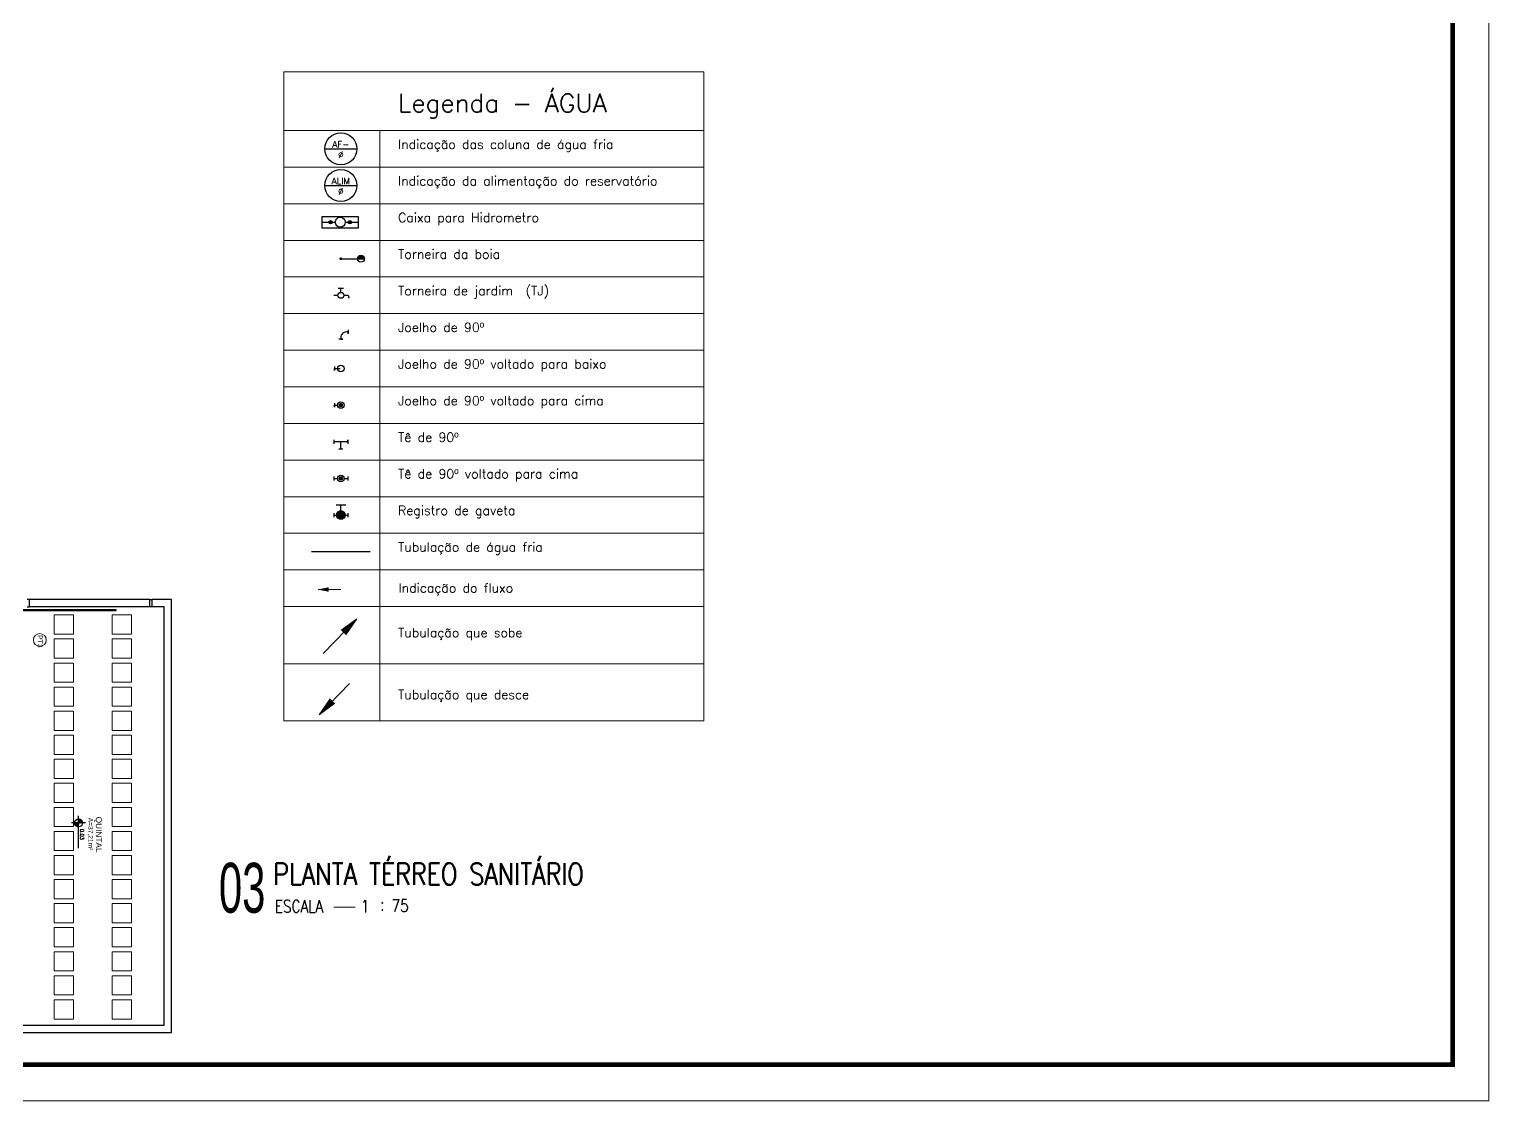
# Model space of a CAD drawing. Header units: millimetres. Extents: x 1345 to 2117, y 1214 to 1365.
# Drawn here: x 1640.81 to 1671.15, y 1251.79 to 1274.06 of the extents above; entities that cross this region are included whole.
import ezdxf
from ezdxf.enums import TextEntityAlignment as Align

# ---------------------------------------------------------------- set-up
doc = ezdxf.new("R2010")
doc.units = ezdxf.units.MM
doc.header["$LTSCALE"] = 0.5
for name, color, linetype in [('02', 2, 'Continuous'), ('08', 8, 'Continuous'), ('CERÂMICA', 8, 'Continuous'), ('PISO', 8, 'Continuous'), ('PORTAS', 3, 'Continuous'), ('TEXTO2', 3, 'Continuous'), ('TUBULAÇÃO_HIDRÁULICA', 5, 'Continuous'), ('TXT_0', 7, 'Continuous'), ('TXT_2', 6, 'Continuous')]:
    doc.layers.add(name, color=color, linetype=linetype)
for name, color, linetype, lineweight in [('E-TXT-G', 3, 'Continuous', 30), ('E-TXT-W', 7, 'Continuous', 15), ('E-TXT-Y', 2, 'Continuous', 40)]:
    doc.layers.add(name, color=color, linetype=linetype, lineweight=lineweight)
doc.styles.add('ADITIVOCAD', font='ROMANS.shx')
doc.styles.add('REG140', font='romans.shx', dxfattribs={"width": 0.8, "height": 0.35})
doc.styles.add('REG80', font='romans.shx', dxfattribs={"width": 0.8, "height": 0.1})
doc.styles.add('SANSSERIF', font='sas_____.pfb', dxfattribs={"height": 1})
doc.styles.add('SANSSERIF2', font='sanssb__.ttf', dxfattribs={"width": 0.8})
doc.styles.get("Standard").update_dxf_attribs({"font": 'arial.ttf'})

# ---------------------------------------------------------------- blocks, each defined once
blk = doc.blocks.new('Adh_Afn')
blk.add_line((-0.25, 0), (0.25, 0))
blk.add_circle((0, 0), 0.25)
at = {"flags": 8}
for tag, p in [('$AF', (0, 0.07)), ('$DIAM', (0, -0.091))]:
    blk.add_attdef(tag, text='', height=0.1, dxfattribs=at).set_placement(p, align=Align.MIDDLE)
blk = doc.blocks.new('ADH_HIDROM2')
h = blk.add_hatch(color=256)
edge = h.paths.add_edge_path()
edge.add_arc((-0.112, -0.001), 0.0185, 0, 360)
h = blk.add_hatch(color=256)
edge = h.paths.add_edge_path()
edge.add_arc((0.098, -0.001), 0.0185, 0, 360)
for p, q in [((-0.207, -0.001), (-0.061, -0.001)), ((0.047, -0.001), (0.193, -0.001))]:
    blk.add_line(p, q)
blk.add_lwpolyline([(-0.207, -0.061), (0.193, -0.061), (0.193, 0.059), (-0.207, 0.059)], close=True)
for centre, radius in [((-0.112, -0.001), 0.0185), ((-0.007, -0.001), 0.0539), ((0.098, -0.001), 0.0185)]:
    blk.add_circle(centre, radius)
blk = doc.blocks.new('ADH_TOR_BOIA')
for points in [[(-0.01, 0, 1), (0.01, 0, 1)], [(0.181, 0), (0.256, 0, 1)]]:
    blk.add_hatch(color=256).paths.add_polyline_path(points)
blk.add_line((0.01, 0), (0.256, 0))
for centre, radius in [((0, 0), 0.0103), ((0.219, 0), 0.0375)]:
    blk.add_circle(centre, radius)
blk = doc.blocks.new('ADH_TOR_PRE')
for p, q in [((-0.028, 0.078), (0.028, 0.078)), ((0, 0.032), (0, 0.078)), ((-0.078, 0), (-0.032, 0)), ((0.032, 0), (0.067, 0)), ((0.088, -0.022), (0.088, -0.032))]:
    blk.add_line(p, q)
blk.add_circle((0, 0), 0.0323)
blk.add_arc((0.067, -0.022), 0.0217, 359.6876, 88.1133)
blk = doc.blocks.new('Adh_cx_j90')
blk.add_lwpolyline([(0.078, 0.0225), (0.078, -0.0225), (0.078, 0), (0.06, 0, 0.4142136), (0, -0.06), (0, -0.078), (0.0225, -0.078), (-0.0225, -0.078)], format="xyb")
blk = doc.blocks.new('Adh_cx_j90b')
blk.add_lwpolyline([(-0.068, 0.022), (-0.068, -0.022), (-0.068, 0), (-0.006, 0)])
blk.add_circle((0, 0), 0.0359)
blk = doc.blocks.new('Adh_cx_j90c')
h = blk.add_hatch()
h.set_pattern_fill('_U', color=256, scale=0.003, angle=45, style=0, double=1)
h.set_pattern_definition([(45, (-6.0733674, -5.0413484), (-0.0021213203, 0.0021213203), []), (135, (-6.0733674, -5.0413484), (-0.0021213203, -0.0021213203), [])])
h.paths.add_polyline_path([(-0.017, 0, 1), (0.017, 0, 1)])
blk.add_lwpolyline([(-0.068, 0.022), (-0.068, -0.023), (-0.068, 0), (-0.036, 0)])
for radius in [0.0359, 0.017]:
    blk.add_circle((0, 0), radius)
blk = doc.blocks.new('Adh_cx_te90')
for p, q in [((-0.075, -0.0225), (-0.075, 0.0225)), ((0.075, 0), (-0.075, 0)), ((0, -0.075), (0, 0)), ((0.075, 0), (0.075, 0.0225)), ((0.075, 0.0225), (0.075, -0.0225)), ((-0.0225, -0.075), (0.0225, -0.075))]:
    blk.add_line(p, q)
blk = doc.blocks.new('Adh_cx_te90c')
h = blk.add_hatch()
h.set_pattern_fill('_U', color=256, scale=0.002, angle=45, style=0, double=1)
h.set_pattern_definition([(45, (-6.4294139, -5.0577083), (-0.00141421356, 0.00141421356), []), (135, (-6.4294139, -5.0577083), (-0.00141421356, -0.00141421356), [])])
h.paths.add_polyline_path([(-0.017, 0, 1), (0.017, 0, 1)])
for p, q in [((-0.078, 0.022), (-0.078, -0.022)), ((0.078, -0.022), (0.078, 0.022)), ((-0.078, 0), (-0.036, 0)), ((0.036, 0), (0.078, 0))]:
    blk.add_line(p, q)
for radius in [0.0359, 0.017]:
    blk.add_circle((0, 0), radius)
blk = doc.blocks.new('Adh_acs_rg')
h = blk.add_hatch()
h.set_pattern_fill('_U', color=256, scale=0.002, angle=45, style=0, double=1)
h.set_pattern_definition([(45, (-7.4131718, -5.1711377), (-0.00141421356, 0.00141421356), []), (135, (-7.4131718, -5.1711377), (-0.00141421356, -0.00141421356), [])])
h.paths.add_polyline_path([(-0.046, 0, 1), (0.046, 0, 1)])
for p, q in [((-0.078, 0.022), (-0.078, -0.022)), ((0.053, 0.108), (-0.053, 0.108)), ((0, 0.046), (0, 0.108)), ((0.078, -0.022), (0.078, 0.022)), ((-0.078, 0), (-0.046, 0)), ((0.046, 0), (0.078, 0))]:
    blk.add_line(p, q)
blk.add_circle((0, 0), 0.046)
blk = doc.blocks.new('Adhs_RefTbl')
at = {"color": 0, "linetype": 'ByBlock', "ltscale": 0.5}
blk.add_line((-0.321, 0), (0.321, 0), dxfattribs=at)
blk = doc.blocks.new('IND_DES')
at = {"layer": 'E-TXT-W'}
blk.add_line((0.027, -0.243), (0.198, -0.243), dxfattribs=at)
at = {"layer": 'E-TXT-G', "style": 'REG80', "width": 0.8}
for s, p in [('ESCALA', (-0.446, -0.286)), ('1', (0.243, -0.286)), (':', (0.399, -0.271))]:
    blk.add_text(s, height=0.1, dxfattribs=at).set_placement(p)
blk.add_attdef('ESCALA', (0.49, -0.281), '', height=0.1, dxfattribs=at)
at = {"layer": 'E-TXT-W', "style": 'SANSSERIF2', "width": 0.6}
blk.add_attdef('00', text='', height=0.4, dxfattribs=at).set_placement((-0.708, -0.288), align=Align.CENTER)
at = {"layer": 'E-TXT-Y', "style": 'REG140', "width": 0.8}
for tag, p in [('PROJETO', (-0.456, 0.183)), ('DESENHO', (-0.458, -0.066))]:
    blk.add_attdef(tag, p, '', height=0.175, dxfattribs=at)
blk = doc.blocks.new('Adc_nivelpl')
h = blk.add_hatch()
h.set_pattern_fill('_U', color=256, scale=0.005, angle=45, style=0, double=1)
h.set_pattern_definition([(45, (-5.8772514, -3.5161936), (-0.003535534, 0.003535534), []), (135, (-5.8772514, -3.5161936), (-0.003535534, -0.003535534), [])])
h.paths.add_polyline_path([(0.195, -0.087, 0.414214), (0.087, -0.195), (0.195, -0.195)])
h.paths.add_polyline_path([(0.195, -0.195), (0.195, -0.304, 0.414214), (0.304, -0.195)])
for p, q in [((0.195, 0), (0.195, -0.391)), ((0.896, -0.195), (0, -0.195))]:
    blk.add_line(p, q)
blk.add_circle((0.195, -0.195), 0.109)
at = {"flags": 8}
blk.add_attdef('NIVEL', (0.364, -0.15), '', height=0.1, dxfattribs=at)

msp = doc.modelspace()

# ---------------------------------------------------------------- hatches: boundary and pattern name
at = {"layer": 'CERÂMICA', "lineweight": 18}
h = msp.add_hatch(color=256, dxfattribs=at)
h.paths.add_polyline_path([(1647.619, 1261.809), (1647.34, 1261.52), (1647.389, 1261.473)])
h.paths.add_polyline_path([(1647.291, 1261.568), (1647.34, 1261.52), (1647.619, 1261.809)])
h = msp.add_hatch(color=256, dxfattribs=at)
h.paths.add_polyline_path([(1646.833, 1259.81), (1647.112, 1260.099), (1647.16, 1260.052)])
h.paths.add_polyline_path([(1647.063, 1260.147), (1647.112, 1260.099), (1646.833, 1259.81)])

# ---------------------------------------------------------------- linework, layer by layer
at = {"lineweight": 18}
for p, q in [((1646.098, 1273.174), (1654.831, 1273.174)), ((1646.098, 1259.683), (1646.098, 1273.174)), ((1654.831, 1259.683), (1654.831, 1273.174)), ((1646.098, 1271.956), (1654.831, 1271.956)), ((1648.096, 1259.683), (1648.096, 1271.956)), ((1646.098, 1271.195), (1654.831, 1271.195)), ((1646.098, 1270.434), (1654.831, 1270.434)), ((1646.098, 1269.673), (1654.831, 1269.673)), ((1646.098, 1268.912), (1654.831, 1268.912)), ((1646.098, 1268.151), (1654.831, 1268.151)), ((1646.098, 1267.389), (1654.831, 1267.389)), ((1646.098, 1266.628), (1654.831, 1266.628)), ((1646.098, 1265.867), (1654.831, 1265.867)), ((1646.098, 1265.106), (1654.831, 1265.106)), ((1646.098, 1264.345), (1654.831, 1264.345)), ((1646.098, 1263.584), (1654.831, 1263.584)), ((1646.098, 1262.822), (1654.831, 1262.822)), ((1647.285, 1262.416), (1646.812, 1262.416)), ((1646.098, 1262.061), (1654.831, 1262.061)), ((1646.92, 1261.085, 0.346), (1647.619, 1261.809, 0.346)), ((1647.619, 1261.809, 0.346), (1647.291, 1261.568, 0.346)), ((1647.619, 1261.809, 0.346), (1647.389, 1261.473, 0.346)), ((1646.098, 1260.872), (1654.831, 1260.872)), ((1646.833, 1259.81, 0.346), (1647.465, 1260.464, 0.346)), ((1646.833, 1259.81, 0.346), (1647.063, 1260.147, 0.346)), ((1646.833, 1259.81, 0.346), (1647.16, 1260.052, 0.346)), ((1646.098, 1259.683), (1654.831, 1259.683))]:
    msp.add_line(p, q, dxfattribs=at)
for p, q in [((1643.314, 1262.209), (1640.814, 1262.209)), ((1643.314, 1262.059), (1640.814, 1262.059))]:
    msp.add_line(p, q)
msp.add_solid([(1646.812, 1262.416), (1647.036, 1262.464), (1647.036, 1262.369)], dxfattribs=at)
at = {"layer": '02', "lineweight": 18}
msp.add_lwpolyline([(1609.945, 1251.788), (1671.145, 1251.788), (1671.145, 1296.338), (1609.945, 1296.338)], close=True, dxfattribs=at)
at = {"layer": '02', "lineweight": 18, "const_width": 0.1}
msp.add_lwpolyline([(1610.695, 1252.538), (1670.395, 1252.538), (1670.395, 1295.588), (1610.695, 1295.588)], close=True, dxfattribs=at)
at = {"layer": '08', "lineweight": 30}
for p, q in [((1643.764, 1262.209), (1643.364, 1262.209)), ((1643.614, 1262.059), (1643.364, 1262.059)), ((1643.614, 1253.359), (1643.614, 1262.059)), ((1643.764, 1253.209), (1643.764, 1262.209)), ((1615.764, 1253.209), (1643.764, 1253.209))]:
    msp.add_line(p, q, dxfattribs=at)
at = {"layer": '08'}
msp.add_line((1643.364, 1262.059), (1643.364, 1262.209), dxfattribs=at)
at = {"layer": '08', "lineweight": 15}
for points in [[(1641.329, 1261.888), (1641.329, 1261.488), (1641.729, 1261.488), (1641.729, 1261.888)], [(1642.936, 1261.888), (1642.936, 1261.488), (1642.536, 1261.488), (1642.536, 1261.888)], [(1641.329, 1261.388), (1641.329, 1260.988), (1641.729, 1260.988), (1641.729, 1261.388)], [(1642.936, 1261.388), (1642.936, 1260.988), (1642.536, 1260.988), (1642.536, 1261.388)], [(1641.329, 1260.888), (1641.329, 1260.488), (1641.729, 1260.488), (1641.729, 1260.888)], [(1642.936, 1260.888), (1642.936, 1260.488), (1642.536, 1260.488), (1642.536, 1260.888)], [(1641.329, 1260.388), (1641.329, 1259.988), (1641.729, 1259.988), (1641.729, 1260.388)], [(1642.936, 1260.388), (1642.936, 1259.988), (1642.536, 1259.988), (1642.536, 1260.388)], [(1641.329, 1259.888), (1641.329, 1259.488), (1641.729, 1259.488), (1641.729, 1259.888)], [(1642.936, 1259.888), (1642.936, 1259.488), (1642.536, 1259.488), (1642.536, 1259.888)], [(1641.329, 1259.388), (1641.329, 1258.988), (1641.729, 1258.988), (1641.729, 1259.388)], [(1642.936, 1259.388), (1642.936, 1258.988), (1642.536, 1258.988), (1642.536, 1259.388)], [(1641.329, 1258.888), (1641.329, 1258.488), (1641.729, 1258.488), (1641.729, 1258.888)], [(1642.936, 1258.888), (1642.936, 1258.488), (1642.536, 1258.488), (1642.536, 1258.888)], [(1641.329, 1258.388), (1641.329, 1257.988), (1641.729, 1257.988), (1641.729, 1258.388)], [(1642.936, 1258.388), (1642.936, 1257.988), (1642.536, 1257.988), (1642.536, 1258.388)], [(1641.329, 1257.888), (1641.329, 1257.488), (1641.729, 1257.488), (1641.729, 1257.888)], [(1642.936, 1257.888), (1642.936, 1257.488), (1642.536, 1257.488), (1642.536, 1257.888)], [(1641.329, 1257.388), (1641.329, 1256.988), (1641.729, 1256.988), (1641.729, 1257.388)], [(1642.936, 1257.388), (1642.936, 1256.988), (1642.536, 1256.988), (1642.536, 1257.388)], [(1641.329, 1256.888), (1641.329, 1256.488), (1641.729, 1256.488), (1641.729, 1256.888)], [(1642.936, 1256.888), (1642.936, 1256.488), (1642.536, 1256.488), (1642.536, 1256.888)], [(1641.329, 1256.388), (1641.329, 1255.988), (1641.729, 1255.988), (1641.729, 1256.388)], [(1642.936, 1256.388), (1642.936, 1255.988), (1642.536, 1255.988), (1642.536, 1256.388)], [(1641.329, 1255.888), (1641.329, 1255.488), (1641.729, 1255.488), (1641.729, 1255.888)], [(1642.936, 1255.888), (1642.936, 1255.488), (1642.536, 1255.488), (1642.536, 1255.888)], [(1641.329, 1255.388), (1641.329, 1254.988), (1641.729, 1254.988), (1641.729, 1255.388)], [(1642.936, 1255.388), (1642.936, 1254.988), (1642.536, 1254.988), (1642.536, 1255.388)], [(1641.329, 1254.888), (1641.329, 1254.488), (1641.729, 1254.488), (1641.729, 1254.888)], [(1642.936, 1254.888), (1642.936, 1254.488), (1642.536, 1254.488), (1642.536, 1254.888)], [(1641.329, 1254.388), (1641.329, 1253.988), (1641.729, 1253.988), (1641.729, 1254.388)], [(1642.936, 1254.388), (1642.936, 1253.988), (1642.536, 1253.988), (1642.536, 1254.388)], [(1641.329, 1253.888), (1641.329, 1253.488), (1641.729, 1253.488), (1641.729, 1253.888)], [(1642.936, 1253.888), (1642.936, 1253.488), (1642.536, 1253.488), (1642.536, 1253.888)]]:
    msp.add_lwpolyline(points, close=True, dxfattribs=at)
at = {"layer": '08', "lineweight": 30}
msp.add_lwpolyline([(1637.064, 1253.359), (1643.614, 1253.359)], dxfattribs=at)
at = {"layer": 'PISO', "lineweight": 15}
msp.add_circle((1641.03, 1261.368), 0.133, dxfattribs=at)
at = {"layer": 'PORTAS'}
msp.add_lwpolyline([(1642.611, 1261.972), (1640.111, 1261.972), (1640.111, 1262.002), (1642.611, 1262.002)], close=True, dxfattribs=at)
for points in [[(1640.764, 1262.059), (1640.814, 1262.059), (1640.814, 1262.209), (1640.764, 1262.209)], [(1643.364, 1262.059), (1643.314, 1262.059), (1643.314, 1262.209), (1643.364, 1262.209)]]:
    msp.add_lwpolyline(points, dxfattribs=at)

# ---------------------------------------------------------------- block references
at = {"lineweight": 18}
ref = msp.add_blockref('Adh_Afn', (1647.287, 1271.576), dxfattribs=dict(at, xscale=1.332039147057223, yscale=1.332039147057223, zscale=1.332039147057223))
ref.add_attrib('$AF', 'AF-', dxfattribs={"height": 0.1332, "style": 'ADITIVOCAD', "flags": 8}).set_placement((1647.287, 1271.669), align=Align.MIDDLE)
ref.add_attrib('$DIAM', '%%C', dxfattribs={"height": 0.1332, "style": 'ADITIVOCAD', "flags": 8}).set_placement((1647.287, 1271.455), align=Align.MIDDLE)
ref = msp.add_blockref('Adh_Afn', (1647.287, 1270.815), dxfattribs=dict(at, xscale=1.332039147057223, yscale=1.332039147057223, zscale=1.332039147057223))
ref.add_attrib('$AF', 'ALIM', dxfattribs={"height": 0.1332, "style": 'ADITIVOCAD', "flags": 8}).set_placement((1647.287, 1270.908), align=Align.MIDDLE)
ref.add_attrib('$DIAM', '%%C', dxfattribs={"height": 0.1332, "style": 'ADITIVOCAD', "flags": 8}).set_placement((1647.287, 1270.694), align=Align.MIDDLE)
at = {"lineweight": 18, "xscale": 1.9029130672251, "yscale": 1.9029130672251, "zscale": 1.9029130672251}
for name, p in [('ADH_HIDROM2', (1647.287, 1270.053)), ('ADH_TOR_BOIA', (1647.287, 1269.292)), ('ADH_TOR_PRE', (1647.287, 1268.531)), ('Adh_cx_j90', (1647.287, 1267.77)), ('Adh_cx_j90b', (1647.287, 1267.009)), ('Adh_cx_j90c', (1647.287, 1266.248)), ('Adh_cx_te90', (1647.287, 1265.486)), ('Adh_cx_te90c', (1647.287, 1264.725)), ('Adh_acs_rg', (1647.287, 1263.964))]:
    msp.add_blockref(name, p, dxfattribs=at)
at = {"lineweight": 18}
ref = msp.add_blockref('IND_DES', (1647.071, 1256.444), dxfattribs=dict(at, xscale=2.591993519999988, yscale=2.591993519999988, zscale=2.591993519999988))
ref.add_attrib('00', '03', dxfattribs={"layer": 'E-TXT-W', "height": 1.0368, "style": 'SANSSERIF', "width": 0.6}).set_placement((1645.235, 1255.698), align=Align.CENTER)
ref.add_attrib('DESENHO', 'PLANTA TÉRREO SANITÁRIO', (1645.883, 1256.274), dxfattribs={"layer": 'E-TXT-Y', "height": 0.4536, "style": 'REG140', "width": 0.8})
ref.add_attrib('ESCALA', '75', (1648.34, 1255.715), dxfattribs={"layer": 'E-TXT-G', "height": 0.2592, "style": 'REG80', "width": 0.8})
ref = msp.add_blockref('IND_DES', (1647.071, 1256.444), dxfattribs=dict(at, xscale=2.591993519999988, yscale=2.591993519999988, zscale=2.591993519999988))
ref.add_attrib('00', '03', dxfattribs={"layer": 'E-TXT-W', "height": 1.0368, "style": 'SANSSERIF', "width": 0.6}).set_placement((1645.235, 1255.698), align=Align.CENTER)
ref.add_attrib('DESENHO', 'PLANTA TÉRREO SANITÁRIO', (1645.883, 1256.274), dxfattribs={"layer": 'E-TXT-Y', "height": 0.4536, "style": 'REG140', "width": 0.8})
ref.add_attrib('ESCALA', '75', (1648.34, 1255.715), dxfattribs={"layer": 'E-TXT-G', "height": 0.2592, "style": 'REG80', "width": 0.8})
at = {"layer": 'TUBULAÇÃO_HIDRÁULICA', "lineweight": 18, "xscale": 1.9029130672251, "yscale": 1.9029130672251, "zscale": 1.9029130672251}
msp.add_blockref('Adhs_RefTbl', (1647.287, 1263.203), dxfattribs=at)
at = {"layer": 'TXT_0', "lineweight": 15}
ref = msp.add_blockref('Adc_nivelpl', (1641.982, 1257.711), dxfattribs=dict(at, xscale=0.75, yscale=0.75, zscale=0.75, rotation=270))
ref.add_attrib('NIVEL', '0.03', (1641.87, 1257.438), dxfattribs={"height": 0.075, "rotation": 270, "style": 'ADITIVOCAD', "flags": 8})

# ---------------------------------------------------------------- texts
at = {"layer": '08', "lineweight": 15, "insert": (1641.086, 1261.468), "char_height": 0.1011, "width": 0.37308, "attachment_point": 1, "rotation": 270}
msp.add_mtext('{\\C3;PT3}', dxfattribs=at)
at = {"layer": 'TEXTO2', "lineweight": 15, "style": 'SANSSERIF'}
msp.add_text('QUINTAL', height=0.1231, rotation=270, dxfattribs=at).set_placement((1642.195, 1257.694))
at = {"layer": 'TXT_0', "lineweight": 18, "style": 'ADITIVOCAD'}
for s, height, p in [('Indicação das coluna de água fria', 0.19029, (1648.476, 1271.576)), ('Indicação da alimentação do reservatório', 0.19029, (1648.476, 1270.815)), ('Caixa para Hidrometro', 0.19029, (1648.476, 1270.053)), ('Torneira da boia', 0.19029, (1648.476, 1269.292)), ('Torneira de jardim  (TJ)', 0.19029, (1648.476, 1268.531)), ('Joelho de 90º', 0.19029, (1648.476, 1267.77)), ('Joelho de 90º voltado para baixo', 0.19029, (1648.476, 1267.009)), ('Joelho de 90º voltado para cima', 0.19029, (1648.476, 1266.248)), ('Tê de 90º', 0.1903, (1648.476, 1265.486)), ('Tê de 90º voltado para cima', 0.19029, (1648.476, 1264.725)), ('Registro de gaveta', 0.19029, (1648.476, 1263.964)), ('Tubulação de água fria', 0.19029, (1648.476, 1263.203)), ('Indicação do fluxo ', 0.19029, (1648.487, 1262.351)), ('Tubulação que sobe', 0.19029, (1648.476, 1261.424)), ('Tubulação que desce', 0.19029, (1648.476, 1260.138))]:
    msp.add_text(s, height=height, dxfattribs=at).set_placement(p)
at = {"layer": 'TXT_0', "lineweight": 15, "style": 'SANSSERIF'}
msp.add_text('A=37,21m²', height=0.0985, rotation=270, dxfattribs=at).set_placement((1642.037, 1257.672))
at = {"layer": 'TXT_2', "lineweight": 18, "style": 'ADITIVOCAD'}
msp.add_text('Legenda - ÁGUA', height=0.38058, dxfattribs=at).set_placement((1648.476, 1272.337))

doc.saveas('drawing.dxf')
